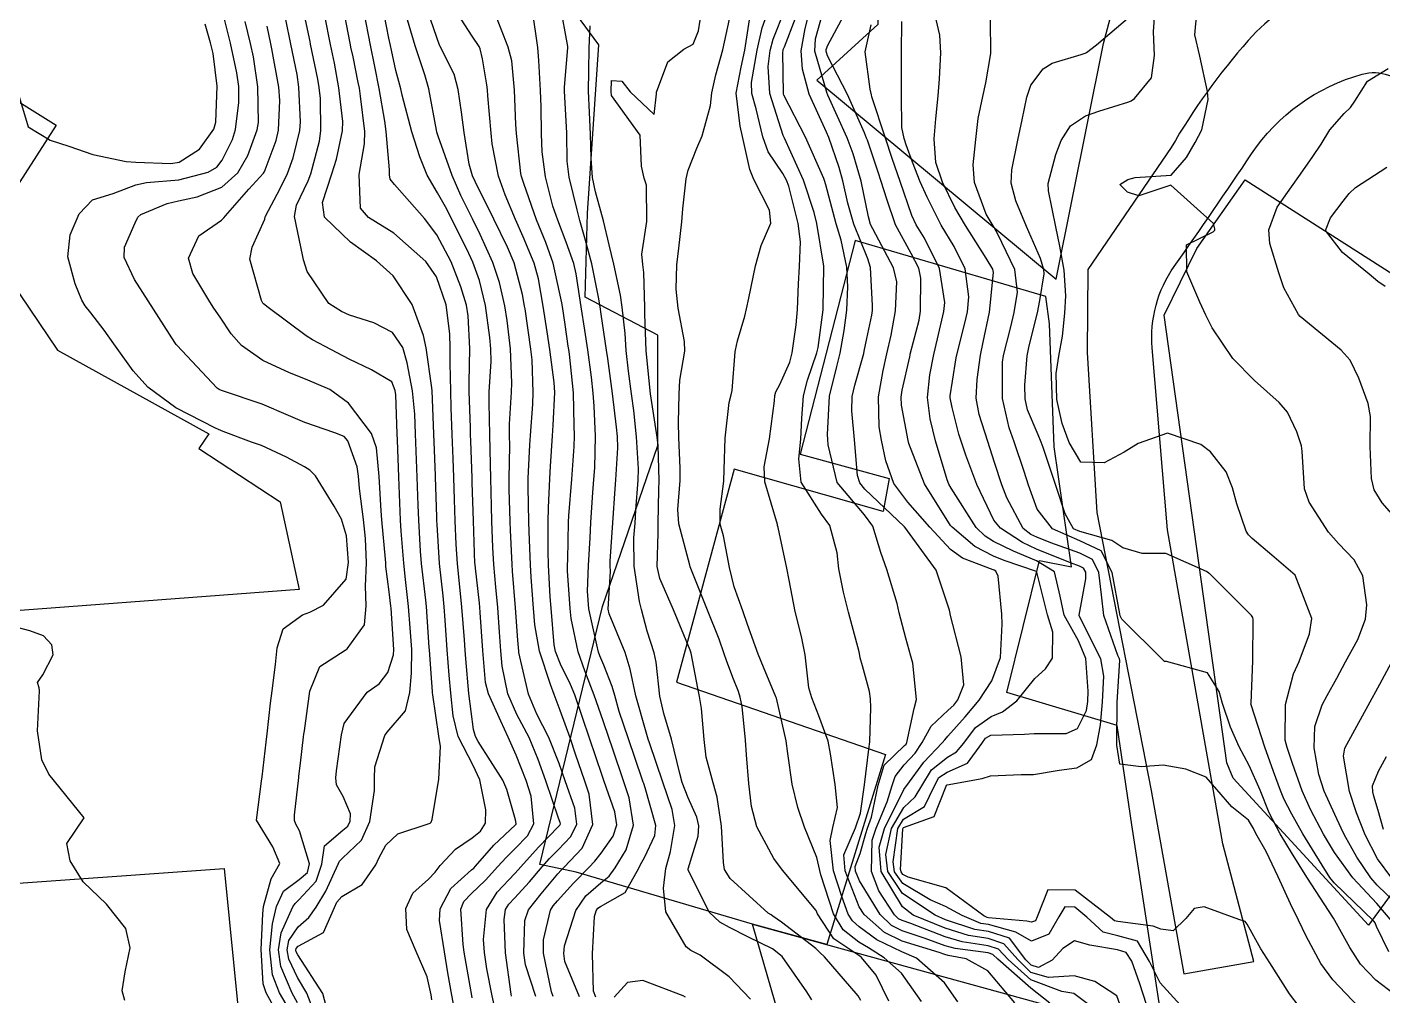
# Model space of a CAD drawing. Header units: metres. Extents: x 318500 to 325275, y 7408834 to 7428799.
# Drawn here: x 323234.7 to 323297.5, y 7418515.1 to 7418560 of the extents above; entities that cross this region are included whole.
import ezdxf

# ---------------------------------------------------------------- set-up
doc = ezdxf.new("R2010")
doc.units = ezdxf.units.M
doc.header["$MEASUREMENT"] = 0
for name, color, linetype in [('Curvas de Nivel 1m', 11, 'Continuous'), ('Curvas de Nivel 5m', 15, 'Continuous'), ('Edificações', 30, 'Continuous'), ('Vias Primárias', 230, 'Continuous')]:
    doc.layers.add(name, color=color, linetype=linetype)

msp = doc.modelspace()

# ---------------------------------------------------------------- linework, layer by layer
at = {"layer": 'Curvas de Nivel 1m', "flags": 128}
for points, elevation in [([(323248.808, 7418513.531), (323248.378, 7418515.168), (323247.218, 7418516.955), (323247.141, 7418517.103), (323247.128, 7418517.181), (323247.141, 7418517.261), (323247.223, 7418517.36), (323248.409, 7418517.997), (323248.923, 7418519.163), (323249.019, 7418519.397), (323249.258, 7418519.668), (323250.197, 7418520.215), (323250.836, 7418521.137), (323250.978, 7418521.441), (323251.294, 7418522.047), (323251.85, 7418522.576), (323253.309, 7418523.045), (323253.353, 7418523.066), (323253.401, 7418523.109), (323253.442, 7418523.239), (323253.753, 7418525.104), (323253.834, 7418526.622), (323253.752, 7418527.104), (323253.472, 7418529.026), (323253.467, 7418529.109), (323253.458, 7418529.176), (323253.399, 7418530.015), (323253.318, 7418531.111), (323253.313, 7418531.21), (323253.178, 7418533.113), (323253.147, 7418533.409), (323252.947, 7418535.115), (323252.898, 7418535.686), (323252.825, 7418537.117), (323252.795, 7418537.822), (323252.752, 7418539.118), (323252.723, 7418539.923), (323252.675, 7418541.119), (323252.646, 7418542.027), (323252.533, 7418543.12), (323252.293, 7418544.419), (323252.089, 7418545.125), (323251.607, 7418545.823), (323250.733, 7418546.265), (323249.615, 7418546.632), (323249.244, 7418546.793), (323248.659, 7418547.174), (323247.642, 7418548.647), (323247.481, 7418549.192), (323247.425, 7418549.42), (323247.062, 7418551.196), (323247.156, 7418551.725), (323247.697, 7418552.861), (323247.818, 7418553.188), (323248.217, 7418554.689), (323248.286, 7418555.182), (323248.264, 7418556.671), (323248.211, 7418557.183), (323248.143, 7418557.564), (323247.807, 7418559.19), (323247.782, 7418559.325), (323247.381, 7418561.194)], 731), ([(323254.636, 7418513.628), (323254.361, 7418515.088), (323254.174, 7418516.132), (323254.014, 7418517.092), (323253.78, 7418518.559), (323253.811, 7418519.094), (323254.316, 7418520.042), (323255.277, 7418520.9), (323255.373, 7418520.984), (323255.454, 7418521.077), (323256.305, 7418522.054), (323257.309, 7418522.994), (323257.336, 7418523.023), (323257.349, 7418523.05), (323257.312, 7418523.223), (323256.905, 7418524.635), (323256.721, 7418525.059), (323255.579, 7418526.854), (323255.451, 7418527.079), (323255.365, 7418527.417), (323255.145, 7418529.084), (323255.001, 7418530.681), (323254.972, 7418531.087), (323254.939, 7418531.565), (323254.822, 7418533.089), (323254.693, 7418534.332), (323254.615, 7418535.093), (323254.559, 7418536.009), (323254.517, 7418537.095), (323254.485, 7418538.076), (323254.45, 7418539.096), (323254.417, 7418539.985), (323254.378, 7418541.097), (323254.334, 7418542.323), (323254.309, 7418543.099), (323254.285, 7418544.404), (323254.281, 7418545.1), (323254.265, 7418545.759), (323254.091, 7418547.103), (323253.639, 7418548.402), (323253.145, 7418549.115), (323251.669, 7418550.424), (323250.496, 7418551.148), (323250.121, 7418551.591), (323250.06, 7418553.155), (323250.308, 7418554.564), (323250.324, 7418555.151), (323250.128, 7418556.781), (323250.071, 7418557.155), (323250.02, 7418557.413), (323249.774, 7418558.604), (323249.68, 7418559.062), (323249.66, 7418559.162), (323249.629, 7418559.315), (323249.265, 7418561.168)], 733), ([(323257.128, 7418515.051), (323257.111, 7418515.141), (323256.843, 7418517.056), (323256.784, 7418518.596), (323256.846, 7418519.056), (323257, 7418519.308), (323257.258, 7418519.581), (323257.96, 7418520.352), (323258.55, 7418521.037), (323258.895, 7418521.425), (323259.292, 7418521.824), (323259.881, 7418522.442), (323260.149, 7418523.017), (323260.056, 7418523.758), (323259.621, 7418525.026), (323259.342, 7418525.838), (323258.851, 7418527.035), (323258.303, 7418528.114), (323257.914, 7418529.045), (323257.472, 7418530.986), (323257.466, 7418531.049), (323257.417, 7418531.55), (323257.312, 7418533.052), (323257.173, 7418534.761), (323257.155, 7418535.055), (323257.082, 7418536.654), (323257.067, 7418537.056), (323257.018, 7418538.563), (323257.014, 7418539.058), (323257.042, 7418540.565), (323257.033, 7418541.058), (323257.038, 7418541.567), (323257.127, 7418543.057), (323257.143, 7418543.49), (323257.076, 7418545.058), (323256.932, 7418546.379), (323256.815, 7418547.062), (323256.561, 7418548.141), (323256.263, 7418549.071), (323255.669, 7418550.372), (323255.31, 7418551.086), (323254.777, 7418552.18), (323254.379, 7418553.1), (323253.727, 7418554.924), (323253.662, 7418555.111), (323253.64, 7418555.202), (323253.289, 7418557.115), (323253.105, 7418557.779), (323252.66, 7418559.121), (323252.184, 7418560.747)], 736), ([(323258.247, 7418515.034), (323257.771, 7418516.493), (323257.703, 7418517.045), (323257.744, 7418518.546), (323257.918, 7418519.043), (323258.502, 7418519.797), (323259.275, 7418520.712), (323259.425, 7418520.881), (323259.572, 7418521.026), (323260.405, 7418521.902), (323260.901, 7418523.006), (323260.729, 7418524.414), (323260.526, 7418525.012), (323260.093, 7418526.274), (323259.841, 7418527.023), (323259.379, 7418528.299), (323259.105, 7418529.033), (323258.929, 7418529.501), (323258.418, 7418531.04), (323258.201, 7418532.27), (323258.14, 7418533.043), (323258.033, 7418534.473), (323257.999, 7418535.045), (323257.943, 7418536.588), (323257.929, 7418537.046), (323257.899, 7418538.661), (323257.904, 7418539.046), (323257.976, 7418540.605), (323258.004, 7418541.045), (323258.109, 7418542.5), (323258.127, 7418543.044), (323258.079, 7418544.559), (323258.027, 7418545.046), (323257.752, 7418546.915), (323257.73, 7418547.049), (323257.628, 7418547.577), (323257.244, 7418549.056), (323256.946, 7418549.775), (323256.31, 7418551.071), (323256.109, 7418551.498), (323255.692, 7418552.316), (323255.437, 7418552.823), (323255.324, 7418553.086), (323255.166, 7418553.63), (323254.925, 7418555.092), (323254.799, 7418556.039), (323254.654, 7418557.097), (323254.465, 7418557.798), (323253.798, 7418559.11), (323253.781, 7418559.149), (323253.108, 7418561.117)], 737), ([(323259.054, 7418515.022), (323258.979, 7418515.247), (323258.617, 7418517.036), (323258.61, 7418517.662), (323258.935, 7418519.033), (323259.052, 7418519.233), (323259.257, 7418519.467), (323260.002, 7418520.286), (323260.718, 7418521.008), (323260.988, 7418521.301), (323261.29, 7418521.683), (323261.836, 7418522.458), (323262.008, 7418522.99), (323261.915, 7418523.59), (323261.429, 7418524.999), (323261.334, 7418525.279), (323260.745, 7418527.009), (323260.415, 7418527.974), (323260.06, 7418529.02), (323259.866, 7418529.494), (323259.404, 7418530.442), (323259.162, 7418531.032), (323259.104, 7418531.344), (323258.963, 7418533.035), (323258.925, 7418533.558), (323258.847, 7418535.036), (323258.828, 7418535.685), (323258.824, 7418537.037), (323258.837, 7418537.7), (323258.901, 7418539.036), (323258.939, 7418539.623), (323259.034, 7418541.035), (323259.064, 7418541.525), (323259.128, 7418543.034), (323259.106, 7418543.506), (323258.907, 7418545.037), (323258.786, 7418545.86), (323258.599, 7418547.04), (323258.376, 7418548.306), (323258.177, 7418549.045), (323257.668, 7418550.256), (323257.312, 7418551.056), (323256.834, 7418552.205), (323256.526, 7418553.068), (323256.23, 7418554.565), (323256.178, 7418555.073), (323256.03, 7418556.802), (323256.011, 7418557.076), (323255.987, 7418557.302), (323255.774, 7418558.513), (323255.673, 7418558.976), (323255.631, 7418559.082), (323255.304, 7418559.57), (323254.313, 7418561.102)], 738), ([(323268.215, 7418514.905), (323267.215, 7418515.943), (323265.88, 7418516.94), (323265.45, 7418517.164), (323265.234, 7418517.336), (323264.284, 7418518.96), (323264.171, 7418520.056), (323264.291, 7418520.96), (323264.493, 7418521.757), (323264.7, 7418522.956), (323264.574, 7418523.701), (323264.143, 7418524.962), (323263.533, 7418526.793), (323263.471, 7418526.969), (323263.365, 7418527.288), (323262.889, 7418528.978), (323262.636, 7418530.216), (323262.4, 7418530.985), (323261.659, 7418532.774), (323261.615, 7418532.997), (323261.715, 7418534.748), (323261.702, 7418534.997), (323261.699, 7418535.223), (323261.823, 7418536.995), (323261.94, 7418538.568), (323261.971, 7418538.993), (323262.06, 7418540.474), (323262.045, 7418540.993), (323261.999, 7418541.438), (323261.808, 7418542.996), (323261.594, 7418544.612), (323261.536, 7418545.001), (323261.29, 7418546.678), (323261.241, 7418547.006), (323261.168, 7418547.466), (323260.85, 7418549.012), (323260.537, 7418550.147), (323260.3, 7418551.021), (323260.169, 7418551.507), (323259.796, 7418553.029), (323259.711, 7418553.763), (323259.693, 7418555.03), (323259.691, 7418555.07), (323259.591, 7418557.032), (323259.589, 7418557.205), (323259.733, 7418559.03), (323259.732, 7418559.079), (323259.375, 7418561.034)], 741), ([(323273.328, 7418514.838), (323273.203, 7418515.057), (323271.636, 7418516.864), (323271.433, 7418517.068), (323271.234, 7418517.255), (323269.65, 7418518.482), (323269.249, 7418518.757), (323269.166, 7418518.808), (323269.037, 7418518.893), (323267.274, 7418520.494), (323267.012, 7418520.924), (323266.966, 7418521.243), (323266.865, 7418522.927), (323266.662, 7418524.268), (323266.476, 7418524.933), (323266.162, 7418526.123), (323266.059, 7418526.94), (323265.936, 7418528.387), (323265.852, 7418528.943), (323265.771, 7418529.321), (323265.455, 7418530.949), (323265.412, 7418531.096), (323264.639, 7418532.958), (323264.005, 7418534.421), (323263.881, 7418534.966), (323263.928, 7418536.523), (323263.924, 7418536.966), (323263.958, 7418538.521), (323263.971, 7418538.965), (323263.923, 7418540.587), (323263.889, 7418540.967), (323263.57, 7418542.97), (323263.366, 7418544.974), (323263.316, 7418546.665), (323263.313, 7418546.975), (323263.27, 7418548.602), (323263.222, 7418548.976), (323263.177, 7418549.457), (323263.41, 7418550.974), (323263.383, 7418552.661), (323263.284, 7418552.976), (323263.151, 7418553.536), (323263.096, 7418554.98), (323261.757, 7418556.818), (323261.744, 7418557), (323261.765, 7418557.514), (323262.246, 7418557.474), (323262.634, 7418556.987), (323263.745, 7418555.938), (323263.844, 7418556.884), (323263.852, 7418556.969), (323264.371, 7418558.367), (323265.114, 7418558.957), (323265.548, 7418559.188), (323265.793, 7418559.805), (323265.948, 7418560.808)], 743), ([(323274.627, 7418514.819), (323274.033, 7418516.012), (323273.364, 7418516.838), (323273.287, 7418516.895), (323273.231, 7418516.924), (323272.08, 7418517.699), (323271.324, 7418518.869), (323271.252, 7418519.01), (323269.69, 7418520.886), (323269.288, 7418521.428), (323268.507, 7418522.902), (323268.257, 7418523.843), (323268.139, 7418524.908), (323268.026, 7418526.234), (323267.972, 7418526.911), (323267.824, 7418528.473), (323267.733, 7418528.915), (323267.648, 7418529.172), (323267.399, 7418529.819), (323267.099, 7418530.617), (323266.996, 7418530.926), (323266.754, 7418531.596), (323266.215, 7418532.938), (323265.468, 7418534.793), (323265.416, 7418534.951), (323265.391, 7418535.03), (323264.883, 7418536.956), (323264.839, 7418537.617), (323264.943, 7418538.956), (323264.951, 7418539.534), (323264.885, 7418540.957), (323264.868, 7418541.646), (323264.9, 7418542.957), (323264.932, 7418543.604), (323265.162, 7418544.954), (323265.156, 7418545.405), (323264.853, 7418546.958), (323264.769, 7418547.828), (323264.798, 7418548.959), (323264.889, 7418549.73), (323265.03, 7418550.957), (323265.08, 7418551.562), (323265.233, 7418552.955), (323265.319, 7418553.349), (323265.724, 7418554.372), (323265.968, 7418554.946), (323266.348, 7418556.345), (323266.421, 7418556.94), (323266.599, 7418557.768), (323266.933, 7418558.933), (323267.077, 7418559.644), (323267.358, 7418560.927)], 744), ([(323277.829, 7418514.781), (323277.213, 7418515.666), (323275.903, 7418516.803), (323275.233, 7418517.104), (323274.073, 7418517.662), (323273.244, 7418518.256), (323272.935, 7418518.532), (323272.743, 7418518.848), (323272.448, 7418519.666), (323272.065, 7418520.858), (323271.905, 7418522.256), (323272.028, 7418522.859), (323272.25, 7418523.787), (323272.144, 7418524.858), (323271.926, 7418526.287), (323271.81, 7418526.863), (323271.378, 7418528.045), (323271.057, 7418528.873), (323270.921, 7418529.349), (323270.744, 7418530.877), (323270.572, 7418531.73), (323270.28, 7418532.882), (323270.008, 7418534.338), (323269.902, 7418534.886), (323269.489, 7418536.783), (323269.469, 7418536.87), (323269.468, 7418536.89), (323269.463, 7418536.918), (323268.873, 7418538.9), (323268.842, 7418539.589), (323269.092, 7418540.897), (323269.321, 7418542.647), (323269.336, 7418542.894), (323269.392, 7418543.074), (323269.578, 7418543.414), (323270.028, 7418544.451), (323270.145, 7418544.885), (323270.331, 7418546.171), (323270.393, 7418546.882), (323270.439, 7418548.085), (323270.48, 7418548.882), (323270.524, 7418550.024), (323270.418, 7418550.883), (323269.984, 7418552.609), (323269.888, 7418552.888), (323269.713, 7418553.202), (323269.026, 7418554.204), (323268.784, 7418554.904), (323268.468, 7418556.191), (323268.272, 7418556.912), (323268.264, 7418557.412), (323268.523, 7418558.909), (323268.749, 7418559.952), (323269.099, 7418560.901)], 746), ([(323280.465, 7418514.741), (323279.222, 7418516.223), (323278.208, 7418516.775), (323277.38, 7418516.937), (323277.232, 7418516.979), (323276.955, 7418517.071), (323275.238, 7418517.599), (323274.423, 7418518.003), (323273.483, 7418518.837), (323273.255, 7418519.184), (323272.599, 7418520.85), (323272.545, 7418521.597), (323273.074, 7418522.844), (323273.317, 7418523.53), (323273.502, 7418524.837), (323273.699, 7418526.491), (323273.748, 7418526.834), (323273.788, 7418528.43), (323273.774, 7418528.834), (323273.726, 7418529.167), (323273.405, 7418530.364), (323273.304, 7418530.737), (323273.283, 7418530.842), (323273.247, 7418531.008), (323272.762, 7418532.85), (323272.524, 7418533.784), (323272.31, 7418534.857), (323272.224, 7418535.605), (323271.893, 7418536.864), (323271.498, 7418537.4), (323270.566, 7418538.88), (323270.454, 7418539.963), (323270.55, 7418540.88), (323270.586, 7418541.853), (323270.664, 7418542.879), (323270.852, 7418543.606), (323271.287, 7418544.873), (323271.349, 7418545.127), (323271.578, 7418546.871), (323271.583, 7418546.918), (323271.617, 7418548.87), (323271.617, 7418548.904), (323271.287, 7418550.874), (323271.171, 7418551.392), (323270.676, 7418552.88), (323269.788, 7418554.83), (323269.759, 7418554.89), (323269.731, 7418554.955), (323269.114, 7418556.9), (323269.023, 7418558.151), (323269.121, 7418558.9), (323269.256, 7418559.43), (323269.808, 7418560.789)], 747), ([(323283.828, 7418514.701), (323283.207, 7418515.17), (323282.659, 7418515.265), (323281.216, 7418515.805), (323280.168, 7418516.746), (323279.708, 7418517.226), (323279.236, 7418517.383), (323278.021, 7418517.562), (323277.24, 7418517.788), (323275.645, 7418518.407), (323275.247, 7418518.547), (323275.07, 7418518.635), (323274.889, 7418518.815), (323274.159, 7418519.935), (323273.823, 7418520.832), (323273.859, 7418522.274), (323274.032, 7418522.829), (323274.556, 7418524.055), (323274.788, 7418524.818), (323274.914, 7418525.238), (323275.344, 7418525.766), (323275.841, 7418526.316), (323276.171, 7418526.802), (323276.597, 7418527.572), (323277.383, 7418528.305), (323277.641, 7418528.532), (323277.835, 7418528.783), (323278.102, 7418529.484), (323277.989, 7418530.781), (323277.47, 7418532.759), (323277.465, 7418532.79), (323277.442, 7418532.942), (323276.829, 7418534.796), (323275.488, 7418536.626), (323275.414, 7418536.736), (323275.352, 7418536.812), (323273.516, 7418538.556), (323273.278, 7418538.844), (323273.179, 7418539.192), (323273.034, 7418540.848), (323272.907, 7418542.193), (323272.928, 7418542.85), (323273.047, 7418543.379), (323273.465, 7418544.842), (323273.489, 7418544.954), (323273.611, 7418545.551), (323273.831, 7418546.633), (323273.867, 7418546.836), (323273.877, 7418547.08), (323273.78, 7418548.838), (323273.656, 7418549.232), (323272.998, 7418550.85), (323272.723, 7418551.826), (323272.497, 7418552.858), (323272.325, 7418553.47), (323271.843, 7418554.868), (323271.734, 7418555.117), (323270.928, 7418556.878), (323270.619, 7418558.034), (323270.564, 7418558.882), (323270.754, 7418559.927), (323270.996, 7418560.878)], 749), ([(323286.573, 7418514.659), (323286.265, 7418515.613), (323285.892, 7418516.67), (323285.635, 7418517.075), (323285.235, 7418517.192), (323283.952, 7418517.414), (323283.239, 7418517.607), (323282.704, 7418517.247), (323282.203, 7418516.72), (323281.571, 7418516.38), (323281.226, 7418516.474), (323280.989, 7418516.734), (323280.223, 7418517.729), (323279.243, 7418518.042), (323278.617, 7418518.142), (323277.248, 7418518.591), (323276.772, 7418518.795), (323275.265, 7418519.807), (323274.577, 7418520.821), (323274.495, 7418521.619), (323274.755, 7418522.818), (323275.32, 7418523.795), (323275.847, 7418524.282), (323276.155, 7418524.802), (323276.604, 7418525.534), (323277.35, 7418526.121), (323277.762, 7418526.376), (323278.105, 7418526.779), (323278.646, 7418527.496), (323279.379, 7418528.018), (323279.898, 7418528.236), (323280.557, 7418528.742), (323281.4, 7418529.78), (323281.901, 7418530.229), (323282.222, 7418530.722), (323282.229, 7418531.921), (323281.984, 7418532.725), (323281.497, 7418534.702), (323281.486, 7418534.73), (323281.47, 7418534.74), (323279.976, 7418535.253), (323279.477, 7418535.45), (323278.609, 7418535.901), (323277.559, 7418536.789), (323277.491, 7418536.867), (323276.28, 7418538.802), (323275.548, 7418540.67), (323275.518, 7418540.81), (323275.209, 7418542.458), (323275.193, 7418542.816), (323275.246, 7418543.144), (323275.598, 7418544.699), (323275.618, 7418544.792), (323275.623, 7418544.81), (323276.032, 7418546.398), (323276.091, 7418546.805), (323276.11, 7418548.34), (323276.017, 7418548.806), (323275.66, 7418549.483), (323274.934, 7418550.821), (323274.527, 7418551.999), (323274.273, 7418552.832), (323274.135, 7418553.255), (323273.726, 7418554.459), (323273.633, 7418554.745), (323273.594, 7418554.842), (323273.494, 7418555.084), (323272.715, 7418556.856), (323271.787, 7418558.653), (323271.713, 7418558.871), (323271.716, 7418558.945), (323271.793, 7418559.146), (323272.722, 7418560.856)], 751), ([(323296.422, 7418514.532), (323295.219, 7418515.796), (323294.67, 7418516.556), (323293.986, 7418517.819), (323293.626, 7418518.566), (323293.261, 7418519.324), (323292.685, 7418520.579), (323292.131, 7418521.754), (323291.657, 7418522.595), (323291.541, 7418522.825), (323291.316, 7418523.212), (323290.533, 7418523.822), (323289.842, 7418524.622), (323289.339, 7418525.199), (323288.409, 7418525.574), (323287.346, 7418525.75), (323286.333, 7418525.677), (323285.347, 7418525.81), (323285.203, 7418526.682), (323285.199, 7418526.846), (323285.211, 7418528.683), (323285.335, 7418530.607), (323285.324, 7418530.681), (323285.254, 7418530.841), (323284.599, 7418532.693), (323284.488, 7418533.661), (323284.373, 7418534.696), (323284.07, 7418535.295), (323283.479, 7418535.583), (323282.147, 7418536.06), (323281.486, 7418536.335), (323281.209, 7418536.456), (323280.864, 7418536.739), (323280.105, 7418538.157), (323279.875, 7418538.755), (323279.536, 7418539.799), (323279.219, 7418540.765), (323278.81, 7418542.018), (323278.68, 7418542.773), (323278.719, 7418543.637), (323278.879, 7418544.771), (323279.005, 7418545.373), (323279.299, 7418546.765), (323279.485, 7418548.599), (323279.449, 7418548.763), (323279.149, 7418549.277), (323278.185, 7418550.782), (323277.693, 7418551.626), (323277.115, 7418552.796), (323276.806, 7418553.712), (323276.729, 7418554.8), (323276.814, 7418555.729), (323276.909, 7418556.799), (323276.981, 7418557.589), (323277.041, 7418558.797), (323276.989, 7418559.607), (323276.719, 7418560.801)], 754), ([(323234.257, 7418556.86), (323234.713, 7418555.36), (323235.721, 7418554.739), (323236.588, 7418554.466), (323237.711, 7418554.077), (323239.252, 7418553.752), (323239.706, 7418553.718), (323241.323, 7418553.657), (323241.707, 7418553.721), (323242.649, 7418554.323), (323243.318, 7418555.246), (323243.409, 7418555.571), (323243.475, 7418557.244), (323243.287, 7418558.759), (323243.17, 7418559.249), (323242.918, 7418560.128)], 726), ([(323246.446, 7418513.926), (323245.742, 7418515.202), (323245.61, 7418515.61), (323245.517, 7418517.206), (323245.587, 7418518.862), (323245.615, 7418519.205), (323245.977, 7418520.492), (323246.385, 7418521.193), (323246.051, 7418521.962), (323245.3, 7418523.21), (323245.527, 7418525.007), (323245.553, 7418525.208), (323245.742, 7418526.818), (323245.786, 7418527.206), (323245.951, 7418528.628), (323246.019, 7418529.204), (323246.173, 7418530.427), (323246.25, 7418531.202), (323246.537, 7418532.085), (323247.433, 7418532.721), (323247.77, 7418532.85), (323248.4, 7418533.176), (323249.452, 7418534.387), (323249.564, 7418535.158), (323249.479, 7418536.394), (323249.243, 7418537.164), (323248.903, 7418537.765), (323248.033, 7418539.182), (323247.774, 7418539.438), (323247.524, 7418539.585), (323246.684, 7418540.043), (323245.534, 7418540.585), (323245.059, 7418540.741), (323243.75, 7418541.237), (323243.541, 7418541.331), (323243.393, 7418541.392), (323241.556, 7418542.329), (323240.262, 7418543.283), (323239.581, 7418544.041), (323238.674, 7418545.304), (323238.225, 7418545.93), (323237.614, 7418546.734), (323237.353, 7418547.06), (323237.202, 7418547.326), (323236.88, 7418548.082), (323236.541, 7418549.337), (323236.652, 7418550.348), (323237.074, 7418551.329), (323237.687, 7418551.971), (323238.656, 7418552.272), (323239.694, 7418552.664), (323240.203, 7418552.777), (323241.696, 7418552.907), (323243.062, 7418553.25), (323243.461, 7418553.486), (323243.709, 7418553.811), (323244.184, 7418554.772), (323244.329, 7418555.231), (323244.482, 7418556.496), (323244.48, 7418557.229), (323244.392, 7418557.857), (323244.093, 7418559.235), (323243.798, 7418560.409)], 727), ([(323247.179, 7418513.809), (323246.358, 7418515.193), (323246.038, 7418516.027), (323245.92, 7418517.2), (323246.039, 7418518.397), (323246.232, 7418519.195), (323246.544, 7418519.908), (323247.269, 7418520.448), (323247.664, 7418520.786), (323247.749, 7418521.175), (323247.295, 7418522.714), (323247.129, 7418523.014), (323247.053, 7418523.184), (323247.053, 7418523.434), (323247.262, 7418525.191), (323247.268, 7418525.253), (323247.34, 7418525.855), (323247.483, 7418527.063), (323247.5, 7418527.188), (323247.526, 7418527.352), (323247.77, 7418529.184), (323248.24, 7418530.335), (323249.409, 7418531.093), (323249.452, 7418531.116), (323249.504, 7418531.159), (323250.308, 7418532.266), (323250.391, 7418533.146), (323250.357, 7418534.055), (323250.398, 7418535.146), (323250.356, 7418536.268), (323250.255, 7418537.149), (323250.077, 7418538.586), (323250.029, 7418539.152), (323249.963, 7418539.592), (323249.536, 7418540.792), (323249.369, 7418540.993), (323248.926, 7418541.169), (323247.547, 7418541.641), (323246.78, 7418541.969), (323245.559, 7418542.499), (323243.668, 7418543.139), (323243.569, 7418543.175), (323243.473, 7418543.241), (323241.6, 7418545.237), (323241.575, 7418545.27), (323241.515, 7418545.357), (323240.273, 7418547.283), (323239.635, 7418548.277), (323239.164, 7418549.297), (323239.18, 7418549.774), (323239.674, 7418550.902), (323239.799, 7418551.168), (323239.929, 7418551.288), (323241.159, 7418551.802), (323241.687, 7418551.925), (323242.542, 7418552.111), (323243.693, 7418552.561), (323244.437, 7418553.229), (323244.901, 7418554.034), (323245.331, 7418555.216), (323245.387, 7418555.564), (323245.357, 7418557.216), (323245.164, 7418558.609), (323245.026, 7418559.221), (323244.779, 7418560.241)], 728), ([(323253.425, 7418514.869), (323253.399, 7418515.098), (323253.213, 7418515.94), (323252.699, 7418517.108), (323252.267, 7418518.141), (323252.222, 7418519.115), (323252.544, 7418519.827), (323253.27, 7418520.469), (323253.579, 7418520.802), (323253.81, 7418521.102), (323254.529, 7418521.854), (323255.3, 7418522.381), (323255.682, 7418522.696), (323255.912, 7418523.071), (323255.936, 7418523.69), (323255.649, 7418525.075), (323255.34, 7418525.746), (323254.659, 7418527.091), (323254.423, 7418528.046), (323254.307, 7418529.096), (323254.231, 7418529.93), (323254.147, 7418531.099), (323254.053, 7418532.478), (323254.003, 7418533.102), (323253.95, 7418533.607), (323253.792, 7418535.105), (323253.677, 7418536.918), (323253.667, 7418537.107), (323253.663, 7418537.278), (323253.604, 7418539.109), (323253.6, 7418539.188), (323253.536, 7418540.75), (323253.522, 7418541.11), (323253.521, 7418541.13), (323253.443, 7418543.111), (323253.434, 7418543.25), (323253.17, 7418545.114), (323253.036, 7418545.685), (323252.519, 7418547.121), (323251.64, 7418548.448), (323250.862, 7418549.142), (323249.663, 7418550.013), (323248.448, 7418551.178), (323248.353, 7418551.846), (323248.799, 7418553.174), (323249.013, 7418553.868), (323249.288, 7418555.167), (323249.303, 7418555.6), (323249.115, 7418557.17), (323248.912, 7418558.313), (323248.735, 7418559.176), (323248.471, 7418560.509)], 732), ([(323255.306, 7418514.97), (323255.286, 7418515.079), (323255.206, 7418515.505), (323254.931, 7418517.083), (323254.878, 7418517.439), (323254.781, 7418519.085), (323254.91, 7418519.431), (323255.261, 7418519.783), (323255.915, 7418520.426), (323256.494, 7418521.062), (323256.873, 7418521.47), (323257.293, 7418521.898), (323257.861, 7418522.485), (323258.155, 7418523.042), (323258.04, 7418524.326), (323257.808, 7418525.045), (323257.347, 7418526.213), (323256.972, 7418527.056), (323256.631, 7418527.801), (323256.052, 7418529.07), (323255.916, 7418529.593), (323255.801, 7418531.074), (323255.678, 7418532.834), (323255.663, 7418533.077), (323255.643, 7418533.277), (323255.458, 7418534.893), (323255.436, 7418535.056), (323255.435, 7418535.08), (323255.431, 7418535.11), (323255.369, 7418537.082), (323255.307, 7418538.873), (323255.301, 7418539.083), (323255.239, 7418540.786), (323255.225, 7418541.085), (323255.216, 7418541.414), (323255.155, 7418543.086), (323255.155, 7418543.508), (323255.188, 7418545.086), (323255.123, 7418546.596), (323255.04, 7418547.089), (323254.78, 7418547.945), (323254.326, 7418549.1), (323253.669, 7418550.345), (323253.091, 7418551.116), (323251.695, 7418552.679), (323251.495, 7418552.93), (323251.462, 7418553.134), (323251.466, 7418553.371), (323251.313, 7418555.136), (323251.246, 7418555.629), (323250.989, 7418557.142), (323250.79, 7418558.165), (323250.589, 7418559.148), (323250.286, 7418560.67)], 734), ([(323260.275, 7418515.009), (323259.594, 7418516.654), (323259.547, 7418517.025), (323259.59, 7418517.381), (323260.103, 7418519.017), (323260.57, 7418519.701), (323261.27, 7418520.306), (323261.653, 7418520.616), (323261.937, 7418520.99), (323262.441, 7418521.834), (323262.783, 7418522.978), (323262.586, 7418524.245), (323262.335, 7418524.985), (323261.804, 7418526.542), (323261.648, 7418526.996), (323261.372, 7418527.81), (323260.962, 7418529.006), (323260.527, 7418530.139), (323260.215, 7418531.018), (323259.898, 7418532.558), (323259.841, 7418533.024), (323259.718, 7418534.774), (323259.724, 7418535.026), (323259.733, 7418535.287), (323259.775, 7418537.026), (323259.791, 7418537.322), (323259.919, 7418539.024), (323260.031, 7418540.535), (323260.043, 7418541.023), (323260.039, 7418541.506), (323259.996, 7418543.024), (323259.813, 7418544.81), (323259.785, 7418545.027), (323259.759, 7418545.185), (323259.612, 7418546.199), (323259.487, 7418547.031), (323259.46, 7418547.194), (323259.054, 7418549.036), (323258.713, 7418549.991), (323258.285, 7418551.044), (323257.697, 7418552.735), (323257.613, 7418552.965), (323257.583, 7418553.052), (323257.554, 7418553.201), (323257.35, 7418555.056), (323257.32, 7418555.473), (323257.267, 7418557.057), (323257.14, 7418558.426), (323256.976, 7418559.062), (323256.43, 7418560.441)], 739), ([(323282.101, 7418514.721), (323281.21, 7418515.411), (323279.678, 7418516.753), (323279.448, 7418516.972), (323279.233, 7418517.047), (323277.708, 7418517.256), (323277.236, 7418517.383), (323276.318, 7418517.72), (323275.243, 7418518.071), (323274.746, 7418518.318), (323274.231, 7418518.825), (323273.273, 7418520.388), (323273.08, 7418520.843), (323273.068, 7418521.058), (323273.292, 7418521.656), (323273.559, 7418522.584), (323273.641, 7418522.835), (323273.827, 7418523.345), (323274.138, 7418524.828), (323274.414, 7418525.754), (323275.358, 7418526.671), (323275.43, 7418526.738), (323275.466, 7418526.809), (323275.809, 7418528.38), (323275.914, 7418528.805), (323275.733, 7418530.481), (323275.644, 7418530.808), (323275.423, 7418531.648), (323275.113, 7418532.815), (323275.012, 7418533.251), (323274.527, 7418534.824), (323274.261, 7418535.612), (323273.886, 7418536.834), (323273.498, 7418537.369), (323272.224, 7418538.859), (323271.807, 7418540.605), (323271.798, 7418540.866), (323271.782, 7418541.096), (323271.875, 7418542.865), (323272.21, 7418544.241), (323272.374, 7418544.858), (323272.556, 7418545.916), (323272.68, 7418546.854), (323272.731, 7418547.943), (323272.682, 7418548.855), (323272.417, 7418550.111), (323272.191, 7418550.862), (323271.707, 7418552.676), (323271.649, 7418552.871), (323271.612, 7418552.97), (323270.758, 7418554.88), (323269.759, 7418556.826), (323269.744, 7418556.89), (323269.713, 7418558.825), (323269.722, 7418558.891), (323269.732, 7418558.94), (323269.783, 7418559.067), (323270.291, 7418560.4)], 748), ([(323293.662, 7418514.565), (323293.209, 7418515.155), (323292.296, 7418516.584), (323291.887, 7418517.241), (323291.248, 7418518.378), (323291.149, 7418518.501), (323290.868, 7418518.606), (323289.258, 7418519.192), (323288.787, 7418519.105), (323288.398, 7418518.639), (323287.809, 7418518.08), (323287.245, 7418518.158), (323286.887, 7418518.296), (323285.248, 7418518.5), (323285.1, 7418518.534), (323284.916, 7418518.685), (323283.269, 7418519.962), (323282.009, 7418519.982), (323281.512, 7418518.727), (323281.434, 7418518.542), (323281.247, 7418518.468), (323281.03, 7418518.516), (323279.249, 7418518.684), (323279.182, 7418518.694), (323279.038, 7418518.763), (323277.269, 7418520.071), (323275.525, 7418520.559), (323275.278, 7418520.688), (323275.193, 7418520.811), (323275.176, 7418520.917), (323275.279, 7418522.81), (323275.311, 7418522.863), (323276.731, 7418523.381), (323277.286, 7418524.79), (323277.298, 7418524.822), (323277.331, 7418524.837), (323278.96, 7418525.141), (323279.338, 7418525.262), (323280.759, 7418525.318), (323281.339, 7418525.325), (323282.533, 7418525.527), (323283.344, 7418525.636), (323284.034, 7418526.015), (323284.279, 7418526.696), (323284.439, 7418527.63), (323284.537, 7418528.693), (323284.594, 7418529.884), (323284.462, 7418530.694), (323283.461, 7418532.688), (323283.457, 7418532.71), (323283.771, 7418534.399), (323283.759, 7418534.706), (323283.662, 7418534.897), (323283.473, 7418534.988), (323283.047, 7418535.142), (323281.481, 7418535.781), (323280.82, 7418536.077), (323279.806, 7418536.755), (323279.495, 7418537.12), (323278.708, 7418538.772), (323278.192, 7418540.128), (323277.98, 7418540.784), (323277.881, 7418541.113), (323277.566, 7418542.35), (323277.476, 7418542.791), (323277.476, 7418542.887), (323277.582, 7418543.568), (323277.743, 7418544.642), (323277.775, 7418544.787), (323278.156, 7418546.248), (323278.269, 7418546.78), (323278.333, 7418547.475), (323278.167, 7418548.782), (323277.665, 7418549.813), (323277.06, 7418550.796), (323276.408, 7418552.094), (323276.087, 7418552.806), (323275.719, 7418553.723), (323275.438, 7418554.525), (323275.34, 7418554.816), (323275.233, 7418555.322), (323275.207, 7418556.818), (323275.207, 7418557.38), (323275.21, 7418558.819), (323275.231, 7418560.245)], 753), ([(323297.817, 7418517.093), (323297.248, 7418518.275), (323297.179, 7418518.451), (323297.123, 7418518.522), (323295.276, 7418520.3), (323295.081, 7418520.552), (323294.719, 7418521.125), (323293.833, 7418522.565), (323293.319, 7418523.478), (323292.951, 7418524.201), (323292.79, 7418524.578), (323292.464, 7418525.463), (323292.074, 7418526.589), (323291.428, 7418528.561), (323291.424, 7418528.599), (323291.429, 7418528.638), (323291.517, 7418530.598), (323291.519, 7418532.519), (323291.509, 7418532.599), (323291.442, 7418532.702), (323289.51, 7418534.629), (323289.489, 7418534.649), (323289.47, 7418534.666), (323289.369, 7418534.733), (323287.479, 7418535.566), (323286.385, 7418535.572), (323285.482, 7418535.835), (323284.968, 7418536.171), (323283.489, 7418536.597), (323283.196, 7418536.713), (323282.806, 7418537.412), (323282.367, 7418538.722), (323281.788, 7418540.486), (323281.697, 7418540.729), (323281.553, 7418541.073), (323281.064, 7418542.237), (323280.945, 7418542.739), (323280.935, 7418543.384), (323281.045, 7418544.738), (323281.134, 7418545.21), (323281.521, 7418546.732), (323281.636, 7418547.304), (323281.831, 7418548.545), (323281.822, 7418548.728), (323281.658, 7418549.256), (323281.016, 7418550.74), (323280.515, 7418551.93), (323280.308, 7418552.751), (323280.336, 7418553.371), (323280.616, 7418554.747), (323280.811, 7418555.677), (323281.032, 7418556.741), (323281.22, 7418557.286), (323281.78, 7418558.049), (323282.2, 7418558.31), (323283.551, 7418558.712), (323283.729, 7418558.772), (323283.791, 7418558.81), (323284.259, 7418559.167), (323285.808, 7418560.48)], 756), ([(323297.972, 7418518.509), (323297.262, 7418519.339), (323296.144, 7418520.537), (323295.297, 7418521.703), (323294.789, 7418522.555), (323294.189, 7418523.693), (323293.804, 7418524.565), (323293.349, 7418525.831), (323293.102, 7418526.574), (323293.018, 7418526.923), (323293.026, 7418528.575), (323293.404, 7418529.989), (323293.589, 7418530.388), (323293.667, 7418530.567), (323294.146, 7418531.846), (323294.242, 7418532.562), (323293.47, 7418534.57), (323292.394, 7418535.501), (323291.487, 7418536.272), (323291.317, 7418536.431), (323291.199, 7418536.604), (323290.774, 7418537.876), (323290.572, 7418538.614), (323290.278, 7418539.366), (323289.545, 7418540.281), (323289.094, 7418540.635), (323287.555, 7418541.151), (323286.187, 7418540.67), (323285.544, 7418540.271), (323284.621, 7418539.778), (323283.536, 7418539.807), (323282.998, 7418540.716), (323282.671, 7418541.607), (323282.419, 7418542.722), (323282.395, 7418543.915), (323282.506, 7418544.721), (323282.687, 7418545.646), (323282.796, 7418546.718), (323282.838, 7418547.518), (323282.765, 7418548.719), (323282.566, 7418549.821), (323282.379, 7418550.723), (323282.036, 7418552.395), (323282.02, 7418552.727), (323282.369, 7418554.078), (323282.627, 7418554.721), (323283.057, 7418555.4), (323283.747, 7418555.873), (323284.366, 7418556.086), (323285.758, 7418556.514), (323285.869, 7418556.567), (323286.019, 7418556.676), (323286.805, 7418557.634), (323286.953, 7418558.663), (323286.897, 7418559.759), (323286.963, 7418560.663)], 757), ([(323299.041, 7418518.493), (323297.275, 7418520.195), (323296.978, 7418520.525), (323296.334, 7418521.495), (323295.743, 7418522.543), (323295.603, 7418522.836), (323295.319, 7418523.461), (323294.822, 7418524.555), (323294.57, 7418525.329), (323294.355, 7418526.56), (323294.381, 7418527.554), (323294.731, 7418528.557), (323294.963, 7418528.986), (323295.402, 7418529.791), (323295.814, 7418530.544), (323296.384, 7418531.577), (323296.734, 7418532.531), (323296.792, 7418533.188), (323296.612, 7418534.533), (323296.211, 7418535.273), (323295.485, 7418536.032), (323295.026, 7418536.555), (323294.126, 7418537.949), (323293.903, 7418538.566), (323293.799, 7418540.315), (323293.768, 7418540.568), (323293.556, 7418541.218), (323293.111, 7418542.122), (323292.732, 7418542.583), (323291.585, 7418543.601), (323290.578, 7418544.615), (323289.621, 7418546.042), (323289.326, 7418546.633), (323289.048, 7418547.224), (323288.453, 7418548.642), (323288.428, 7418549.883), (323289.678, 7418550.495), (323289.744, 7418550.564), (323289.749, 7418550.629), (323289.684, 7418550.878), (323287.71, 7418552.65), (323286.219, 7418552.155), (323285.705, 7418552.326), (323285.335, 7418552.686), (323285.712, 7418552.914), (323286.056, 7418553.017), (323287.715, 7418553.119), (323288.43, 7418553.936), (323288.839, 7418554.639), (323289.149, 7418555.226), (323289.434, 7418556.633), (323289.404, 7418556.996), (323289.059, 7418558.637), (323288.813, 7418559.627), (323288.915, 7418560.639)], 758), ([(323247.193, 7418514.74), (323246.953, 7418515.184), (323246.434, 7418516.413), (323246.323, 7418517.193), (323246.443, 7418517.981), (323246.984, 7418519.184), (323247.087, 7418519.348), (323247.255, 7418519.51), (323248.07, 7418520.37), (323248.326, 7418521.17), (323248.446, 7418522.011), (323249.304, 7418522.743), (323249.538, 7418522.925), (323249.642, 7418523.155), (323249.652, 7418523.493), (323249.321, 7418524.298), (323249.005, 7418524.843), (323248.971, 7418525.165), (323249.01, 7418525.49), (323249.24, 7418527.162), (323249.365, 7418527.691), (323250.438, 7418529.144), (323250.986, 7418529.536), (323251.394, 7418530.058), (323251.654, 7418530.881), (323251.669, 7418531.127), (323251.537, 7418533.03), (323251.53, 7418533.129), (323251.447, 7418533.79), (323251.293, 7418534.967), (323251.29, 7418535.133), (323251.283, 7418535.312), (323251.114, 7418537.136), (323251.076, 7418537.557), (323250.991, 7418539.138), (323250.868, 7418540.475), (323250.631, 7418541.144), (323249.561, 7418542.544), (323248.701, 7418543.173), (323247.577, 7418543.654), (323246.83, 7418543.949), (323245.59, 7418544.524), (323244.596, 7418545.225), (323244.128, 7418545.755), (323243.613, 7418546.526), (323243.322, 7418546.95), (323243.132, 7418547.247), (323242.344, 7418548.555), (323242.143, 7418549.263), (323242.623, 7418550.298), (323243.677, 7418551.033), (323243.781, 7418551.136), (323243.855, 7418551.237), (323244.946, 7418552.474), (323245.628, 7418553.211), (323245.654, 7418553.258), (323245.702, 7418553.371), (323246.207, 7418554.72), (323246.314, 7418555.204), (323246.379, 7418556.575), (323246.33, 7418557.204), (323246.01, 7418558.975), (323245.963, 7418559.208), (323245.792, 7418560.036)], 729), ([(323271.059, 7418514.871), (323270.83, 7418515.249), (323269.677, 7418516.886), (323269.233, 7418517.232), (323268.114, 7418517.782), (323267.243, 7418518.226), (323266.795, 7418518.476), (323266.293, 7418518.934), (323265.323, 7418520.906), (323265.322, 7418520.949), (323265.78, 7418522.466), (323265.808, 7418522.943), (323265.715, 7418523.345), (323265.323, 7418524.243), (323265.042, 7418524.953), (323264.927, 7418525.363), (323264.541, 7418526.958), (323264.184, 7418528.156), (323264.005, 7418528.964), (323263.834, 7418530.538), (323263.742, 7418530.967), (323263.425, 7418531.975), (323263.154, 7418532.974), (323263.07, 7418533.351), (323262.808, 7418534.98), (323262.795, 7418536.292), (323262.854, 7418536.98), (323262.896, 7418537.582), (323262.997, 7418538.978), (323263.013, 7418539.492), (323262.93, 7418540.979), (323262.792, 7418542.211), (323262.689, 7418542.983), (323262.55, 7418544.022), (323262.451, 7418544.987), (323262.392, 7418545.768), (323262.263, 7418546.99), (323262.186, 7418547.55), (323261.877, 7418548.997), (323261.663, 7418549.894), (323261.397, 7418551.004), (323261.028, 7418552.344), (323260.887, 7418553.012), (323260.819, 7418553.908), (323260.79, 7418555.014), (323260.737, 7418556.023), (323260.694, 7418557.016), (323260.71, 7418557.956), (323260.733, 7418559.016), (323260.773, 7418560.038)], 742), ([(323288.137, 7418514.641), (323287.215, 7418515.662), (323286.719, 7418516.658), (323286.161, 7418517.588), (323285.242, 7418517.849), (323284.562, 7418518.009), (323283.812, 7418518.702), (323283.257, 7418519.175), (323282.789, 7418519.182), (323282.517, 7418518.717), (323282.046, 7418517.918), (323281.239, 7418517.602), (323280.516, 7418518.014), (323279.246, 7418518.368), (323278.902, 7418518.421), (323278.024, 7418518.778), (323277.256, 7418519.207), (323276.541, 7418519.517), (323275.272, 7418520.272), (323274.887, 7418520.816), (323274.829, 7418521.275), (323275.051, 7418522.814), (323275.314, 7418523.247), (323276.289, 7418523.832), (323276.751, 7418524.796), (323276.95, 7418525.18), (323277.34, 7418525.431), (323278.27, 7418525.852), (323278.946, 7418526.766), (323279.112, 7418527.016), (323279.366, 7418527.144), (323280.914, 7418527.19), (323281.367, 7418527.221), (323282.855, 7418527.228), (323283.371, 7418527.459), (323283.8, 7418528.287), (323283.864, 7418528.703), (323283.878, 7418529.186), (323283.76, 7418530.705), (323283.422, 7418531.518), (323282.759, 7418532.717), (323282.575, 7418533.597), (323282.306, 7418534.722), (323281.475, 7418535.24), (323280.41, 7418535.677), (323279.484, 7418536.137), (323279.089, 7418536.369), (323278.674, 7418536.772), (323277.517, 7418538.598), (323277.411, 7418538.791), (323277.331, 7418538.983), (323276.79, 7418540.798), (323276.537, 7418541.824), (323276.428, 7418542.801), (323276.531, 7418543.856), (323276.714, 7418544.799), (323276.881, 7418545.528), (323277.173, 7418546.795), (323277.217, 7418547.211), (323276.982, 7418548.797), (323276.284, 7418550.191), (323275.894, 7418550.808), (323275.687, 7418551.249), (323275.147, 7418552.818), (323274.785, 7418553.888), (323274.473, 7418554.829), (323273.845, 7418556.752), (323273.825, 7418556.839), (323273.764, 7418557.102), (323273.526, 7418558.844), (323273.802, 7418560.088)], 752), ([(323298.756, 7418536.501), (323297.511, 7418537.93), (323297.135, 7418538.526), (323297.012, 7418539.044), (323296.957, 7418540.529), (323296.967, 7418541.931), (323296.866, 7418542.531), (323296.428, 7418543.697), (323296.021, 7418544.544), (323295.607, 7418544.998), (323293.706, 7418546.569), (323293.631, 7418546.656), (323292.949, 7418547.887), (323292.709, 7418548.584), (323292.305, 7418549.955), (323292.254, 7418550.591), (323292.644, 7418551.638), (323293.311, 7418552.576), (323293.716, 7418553.164), (323294.298, 7418553.99), (323294.674, 7418554.561), (323295.076, 7418555.221), (323295.752, 7418555.986), (323296.042, 7418556.26), (323296.244, 7418556.543), (323296.824, 7418557.485), (323297.783, 7418558.061)], 759), ([(323239.193, 7418514.843), (323239.066, 7418515.292), (323239.209, 7418516.168), (323239.445, 7418517.287), (323239.233, 7418518.185), (323238.339, 7418519.304), (323237.265, 7418520.349), (323236.653, 7418521.326), (323236.498, 7418522.118), (323237.3, 7418523.32), (323235.665, 7418525.337), (323235.34, 7418526.007), (323235.143, 7418527.343), (323235.238, 7418529.202), (323235.218, 7418529.342), (323235.133, 7418529.595), (323235.389, 7418529.939), (323235.868, 7418530.87), (323235.806, 7418531.336), (323235.416, 7418531.758), (323234.785, 7418531.984), (323233.425, 7418532.346)], 726), ([(323297.959, 7418520.51), (323297.293, 7418521.406), (323296.718, 7418522.529), (323296.326, 7418523.541), (323296.001, 7418524.54), (323295.722, 7418526.177), (323295.783, 7418526.544), (323296.342, 7418527.569), (323296.859, 7418528.528), (323297.4, 7418529.52), (323297.945, 7418530.512)], 759)]:
    msp.add_lwpolyline(points, dxfattribs=dict(at, elevation=elevation))
at = {"layer": 'Curvas de Nivel 5m', "flags": 128}
for points, elevation in [([(323256.515, 7418513.725), (323256.222, 7418515.065), (323255.98, 7418516.307), (323255.878, 7418517.07), (323255.834, 7418517.669), (323255.973, 7418519.069), (323256.459, 7418519.865), (323257.275, 7418520.728), (323257.43, 7418520.897), (323257.562, 7418521.047), (323258.384, 7418521.949), (323259.308, 7418522.91), (323259.367, 7418522.971), (323259.392, 7418523.029), (323259.384, 7418523.102), (323259.313, 7418523.302), (323258.711, 7418525.036), (323258.364, 7418526.021), (323257.941, 7418527.044), (323257.376, 7418528.106), (323256.955, 7418529.057), (323256.686, 7418530.344), (323256.627, 7418531.062), (323256.565, 7418531.92), (323256.486, 7418533.064), (323256.404, 7418534.016), (323256.307, 7418535.067), (323256.26, 7418535.856), (323256.22, 7418537.069), (323256.196, 7418537.765), (323256.165, 7418539.07), (323256.157, 7418539.701), (323256.118, 7418541.071), (323256.082, 7418542.553), (323256.096, 7418543.072), (323256.183, 7418544.479), (323256.17, 7418545.071), (323256.122, 7418545.589), (323255.913, 7418547.076), (323255.637, 7418548.226), (323255.332, 7418549.085), (323255.054, 7418549.694), (323254.336, 7418551.1), (323254.119, 7418551.538), (323253.692, 7418552.305), (323253.215, 7418553.115), (323252.868, 7418553.963), (323252.505, 7418555.122), (323252.058, 7418556.825), (323251.986, 7418557.128), (323251.768, 7418557.98), (323251.557, 7418558.912), (323251.512, 7418559.134), (323251.443, 7418559.477), (323251.115, 7418561.14)], 735), ([(323261.035, 7418515.002), (323260.932, 7418515.276), (323260.88, 7418517.005), (323260.977, 7418518.734), (323261.052, 7418519.003), (323261.131, 7418519.122), (323261.253, 7418519.201), (323262.4, 7418519.846), (323263.035, 7418520.974), (323263.11, 7418521.146), (323263.288, 7418521.48), (323263.776, 7418522.492), (323263.814, 7418522.965), (323263.327, 7418524.709), (323263.263, 7418524.904), (323263.238, 7418524.971), (323263.191, 7418525.113), (323262.555, 7418526.982), (323262.123, 7418528.244), (323261.914, 7418528.992), (323261.799, 7418529.398), (323261.404, 7418530.392), (323261.225, 7418530.82), (323261.163, 7418531.004), (323261.078, 7418531.342), (323260.717, 7418533.011), (323260.645, 7418533.82), (323260.695, 7418535.012), (323260.77, 7418536.298), (323260.806, 7418537.01), (323260.9, 7418538.398), (323260.944, 7418539.009), (323260.987, 7418539.549), (323261.023, 7418541.008), (323260.957, 7418542.402), (323260.915, 7418543.01), (323260.842, 7418543.75), (323260.661, 7418545.014), (323260.526, 7418545.933), (323260.362, 7418547.019), (323260.12, 7418548.546), (323260.01, 7418549.025), (323259.665, 7418550.014), (323259.272, 7418551.034), (323259.048, 7418551.674), (323258.71, 7418553.04), (323258.553, 7418554.206), (323258.522, 7418555.042), (323258.509, 7418556.282), (323258.471, 7418557.043), (323258.386, 7418558.432), (323258.341, 7418559.044), (323258.096, 7418560.757)], 740), ([(323285.343, 7418514.678), (323285.206, 7418515.058), (323284.185, 7418515.726), (323283.219, 7418515.992), (323282.037, 7418515.903), (323281.221, 7418516.14), (323280.607, 7418516.739), (323279.965, 7418517.476), (323279.24, 7418517.716), (323278.322, 7418517.855), (323277.244, 7418518.194), (323275.755, 7418518.805), (323275.256, 7418519.18), (323274.271, 7418520.825), (323274.173, 7418521.951), (323274.419, 7418522.823), (323275.328, 7418524.627), (323275.404, 7418524.734), (323275.461, 7418524.809), (323276.248, 7418525.899), (323277.104, 7418526.793), (323277.227, 7418526.927), (323277.365, 7418527.096), (323278.162, 7418527.995), (323278.818, 7418528.769), (323279.399, 7418529.661), (323279.8, 7418530.754), (323279.891, 7418532.295), (323279.872, 7418532.754), (323279.699, 7418534.524), (323279.589, 7418534.758), (323279.511, 7418534.8), (323279.471, 7418534.817), (323278.048, 7418535.354), (323277.48, 7418535.755), (323276.529, 7418536.8), (323275.507, 7418537.948), (323274.863, 7418538.82), (323274.485, 7418539.877), (323274.289, 7418540.829), (323274.179, 7418541.453), (323274.144, 7418542.831), (323274.361, 7418544.056), (323274.54, 7418544.826), (323274.737, 7418545.699), (323274.933, 7418546.82), (323274.996, 7418548.172), (323274.842, 7418548.822), (323273.88, 7418550.634), (323273.782, 7418550.838), (323273.685, 7418551.191), (323273.345, 7418552.845), (323272.979, 7418554.107), (323272.692, 7418554.856), (323271.796, 7418556.833), (323271.778, 7418556.87), (323271.761, 7418556.913), (323271.196, 7418558.876), (323271.229, 7418559.442), (323271.623, 7418560.872)], 750), ([(323247.91, 7418514.452), (323247.629, 7418515.176), (323247.207, 7418515.902), (323246.792, 7418516.763), (323246.723, 7418517.187), (323246.795, 7418517.618), (323247.236, 7418518.264), (323247.728, 7418518.692), (323248.062, 7418519.172), (323248.512, 7418519.917), (323249.09, 7418521.162), (323249.14, 7418521.303), (323249.284, 7418521.45), (323250.173, 7418522.271), (323250.558, 7418523.141), (323250.776, 7418524.589), (323250.766, 7418525.138), (323250.793, 7418525.683), (323251.246, 7418527.132), (323251.362, 7418527.282), (323252.211, 7418528.282), (323252.417, 7418529.12), (323252.491, 7418530.027), (323252.496, 7418531.119), (323252.425, 7418532.12), (323252.347, 7418533.121), (323252.214, 7418534.361), (323252.133, 7418535.123), (323252.004, 7418536.603), (323251.977, 7418537.125), (323251.915, 7418538.725), (323251.904, 7418539.126), (323251.841, 7418540.823), (323251.828, 7418541.127), (323251.765, 7418542.93), (323251.737, 7418543.128), (323251.576, 7418543.527), (323250.636, 7418544.092), (323249.591, 7418544.591), (323248.477, 7418545.177), (323247.899, 7418545.481), (323247.605, 7418545.669), (323245.838, 7418546.988), (323245.619, 7418547.151), (323245.591, 7418547.181), (323245.574, 7418547.211), (323245.534, 7418547.299), (323244.994, 7418549.22), (323245.104, 7418549.773), (323245.678, 7418551.083), (323245.706, 7418551.183), (323245.722, 7418551.21), (323246.396, 7418552.5), (323246.732, 7418553.2), (323246.992, 7418553.916), (323247.314, 7418555.194), (323247.344, 7418555.586), (323247.262, 7418557.195), (323247.178, 7418557.783), (323246.889, 7418559.199), (323246.659, 7418560.339)], 730), ([(323276.139, 7418514.801), (323275.219, 7418516.109), (323274.411, 7418516.822), (323273.688, 7418517.287), (323273.237, 7418517.551), (323272.507, 7418518.116), (323272.056, 7418518.858), (323271.479, 7418520.665), (323271.43, 7418520.868), (323271.289, 7418521.474), (323270.717, 7418522.876), (323270.41, 7418523.788), (323270.146, 7418524.882), (323269.945, 7418526.29), (323269.863, 7418526.885), (323269.416, 7418528.863), (323269.407, 7418528.89), (323269.39, 7418528.931), (323268.809, 7418530.304), (323268.571, 7418530.903), (323268.065, 7418532.276), (323267.851, 7418532.914), (323267.456, 7418534.02), (323267.239, 7418534.923), (323266.952, 7418536.395), (323266.804, 7418536.93), (323266.798, 7418537.633), (323266.97, 7418538.928), (323266.986, 7418539.47), (323267.038, 7418540.928), (323267.224, 7418542.583), (323267.311, 7418542.924), (323267.358, 7418543.139), (323267.507, 7418544.921), (323267.513, 7418545.01), (323267.608, 7418545.434), (323267.954, 7418546.587), (323268.033, 7418546.914), (323268.134, 7418547.411), (323268.445, 7418548.908), (323268.708, 7418549.861), (323269.147, 7418550.898), (323269.093, 7418551.495), (323268.372, 7418552.91), (323268.177, 7418553.375), (323267.837, 7418554.918), (323267.737, 7418555.397), (323267.552, 7418556.923), (323267.772, 7418558.121), (323267.948, 7418558.917), (323268.2, 7418560.518)], 745), ([(323298.912, 7418514.494), (323297.219, 7418515.779), (323296.506, 7418516.531), (323296.005, 7418517.306), (323295.318, 7418518.549), (323295.252, 7418518.656), (323294.015, 7418520.563), (323293.297, 7418521.71), (323292.771, 7418522.578), (323292.273, 7418523.539), (323291.849, 7418524.592), (323291.347, 7418525.738), (323290.884, 7418526.607), (323290.472, 7418527.515), (323290.103, 7418528.619), (323289.942, 7418529.168), (323289.404, 7418530.038), (323287.499, 7418530.559), (323287.409, 7418530.57), (323287.364, 7418530.605), (323287.327, 7418530.651), (323285.438, 7418532.535), (323285.364, 7418532.681), (323285.345, 7418532.777), (323284.986, 7418534.687), (323284.476, 7418535.691), (323283.484, 7418536.157), (323282.219, 7418536.723), (323281.504, 7418537.631), (323281.109, 7418538.736), (323280.9, 7418539.369), (323280.439, 7418540.747), (323280.205, 7418541.399), (323279.903, 7418542.755), (323279.902, 7418544.449), (323279.952, 7418544.755), (323280.282, 7418546.088), (323280.438, 7418546.748), (323280.588, 7418547.694), (323280.468, 7418548.748), (323279.675, 7418550.417), (323279.466, 7418550.763), (323279.144, 7418551.312), (323278.595, 7418552.777), (323278.543, 7418553.602), (323278.657, 7418554.776), (323278.778, 7418555.741), (323278.99, 7418556.772), (323279.133, 7418557.406), (323279.352, 7418558.767), (323279.343, 7418560.305)], 755), ([(323297.644, 7418547.954), (323297.316, 7418548.194), (323296.909, 7418548.531), (323295.665, 7418549.533), (323294.875, 7418550.558), (323295.108, 7418551.137), (323295.7, 7418551.913), (323295.981, 7418552.271), (323296.274, 7418552.542), (323297.72, 7418553.491)], 760), ([(323297.572, 7418522.776), (323297.321, 7418523.655), (323297.128, 7418524.323), (323297.073, 7418524.524), (323297.059, 7418524.799), (323297.344, 7418525.478), (323297.715, 7418526.154)], 760), ([(323265.201, 7418514.991), (323265.087, 7418515.066), (323263.212, 7418515.777), (323262.511, 7418515.68), (323261.89, 7418514.99)], 740)]:
    msp.add_lwpolyline(points, dxfattribs=dict(at, elevation=elevation))
at = {"layer": 'Edificações'}
for points in [[(323270.712, 7418510.047), (323268.304, 7418518.381), (323287.413, 7418513.123), (323285.897, 7418522.995), (323285.223, 7418527.594), (323280.093, 7418529.133), (323281.622, 7418535.241), (323283.094, 7418534.958), (323282.302, 7418540.513), (323282.075, 7418546.224), (323281.906, 7418547.491), (323273.073, 7418550.092), (323270.513, 7418540.175), (323274.646, 7418539.044), (323274.363, 7418537.517), (323267.449, 7418539.483), (323264.776, 7418529.6), (323274.476, 7418526.247), (323271.751, 7418517.433), (323268.304, 7418518.381), (323260.128, 7418520.792), (323258.437, 7418521.146), (323261.346, 7418533.116), (323263.912, 7418540.577), (323263.912, 7418545.691), (323260.535, 7418547.457), (323260.651, 7418551.351), (323261.176, 7418559.16), (323245.344, 7418580.681)], [(323301.393, 7418580.565), (323296.478, 7418572.333), (323293.796, 7418575.11), (323289.725, 7418579.474), (323278.245, 7418568.4), (323277.401, 7418569.193), (323274.124, 7418565.772), (323274.122, 7418560.106), (323271.292, 7418557.527), (323282.386, 7418548.301), (323284.583, 7418559.231), (323285.332, 7418562.03), (323295.92, 7418572.062), (323296.336, 7418572.479), (323296.478, 7418572.333), (323296.616, 7418572.564), (323300.824, 7418570.115)], [(323229.394, 7418559.571), (323236.007, 7418555.43), (323232.586, 7418550.128), (323236.066, 7418545.004), (323243.084, 7418541.116), (323242.618, 7418540.436), (323246.393, 7418537.962), (323247.275, 7418533.899), (323230.82, 7418532.662)], [(323299.733, 7418522.245), (323296.874, 7418518.34), (323290.605, 7418525.148), (323290.31, 7418525.861), (323287.405, 7418546.633), (323288.92, 7418549.714), (323291.148, 7418552.906), (323303.177, 7418545.226)], [(323232.293, 7418520.147), (323243.794, 7418520.972), (323245.209, 7418506.8)]]:
    msp.add_lwpolyline(points, dxfattribs=at)
at = {"layer": 'Vias Primárias'}
for points in [[(323715.644, 7420145.548, 0), (323709.04, 7420132.939)], [(323831.088, 7420001.787, 0), (323833.844, 7420008.443, 0.220888)], [(323299.643, 7418562.647, 0.119029), (323294.777, 7418561.858, 0.112754), (323291.301, 7418559.365, 0.049837), (323287.724, 7418554.401), (323283.858, 7418548.738), (323283.824, 7418544.89), (323284.268, 7418537.47), (323286.802, 7418524.577), (323288.315, 7418516.081), (323291.555, 7418516.647), (323290.117, 7418522.102), (323287.56, 7418536.675), (323286.843, 7418545.105, -0.176385), (323287.867, 7418548.889, 0.005741), (323291.452, 7418554.106, -0.179815), (323296.579, 7418557.8, -0.311454), (323298.78, 7418557.033)], [(322871.755, 7418055.651, 0.000002), (322880.943, 7418048.886, -0.018146)]]:
    msp.add_lwpolyline(points, format="xyb", dxfattribs=at)

doc.saveas('drawing.dxf')
